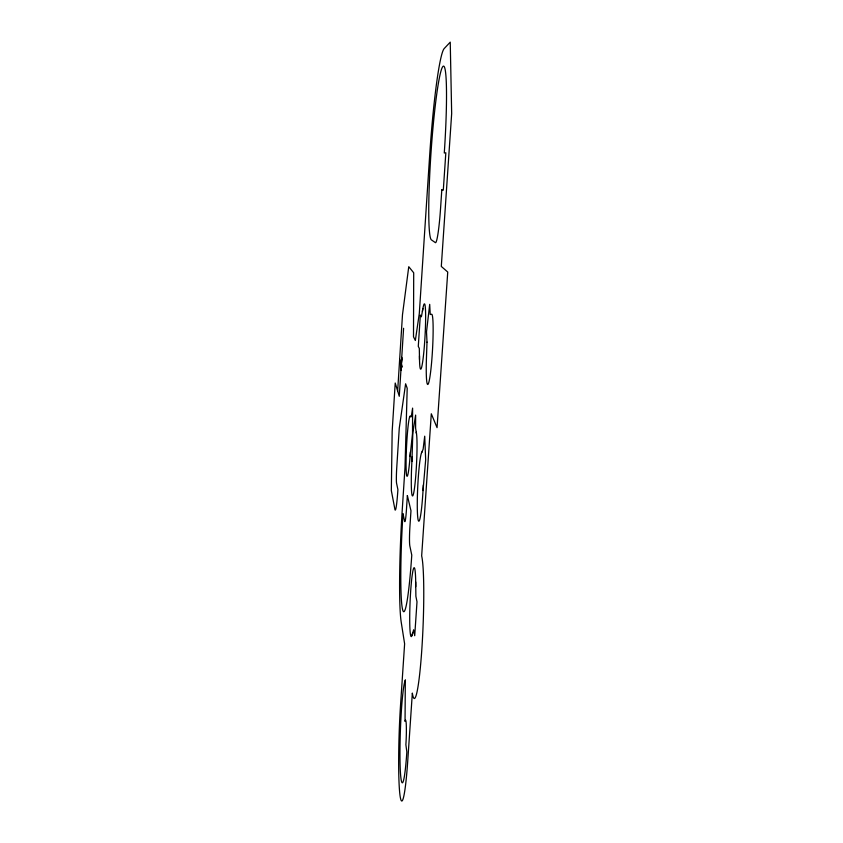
<?xml version="1.0" encoding="UTF-8"?>
<svg xmlns="http://www.w3.org/2000/svg" width="843" height="843" viewBox="0 0 843 843"><rect width="100%" height="100%" fill="white"/><g stroke="black" fill="none" stroke-linecap="round" stroke-linejoin="round"><path stroke-width="1.26" d="M411.921 461.458L412.828 432.786L415.631 415.083L415.61 428.223L416.463 433.502M423.028 490.542L425.673 459.762L424.714 436.179L423.123 449.245L421.605 452.617M397.654 390.994L402.49 314.681L408.76 266.683L413.702 272.795L413.502 336.768L415.346 340.477L419.308 313.427L429.688 155.123A104.669 7.977 -86.1 0 1 444.156 48.609L450.236 42.15L451.669 113.563L441.3 266.43L447.738 272.036L437.053 427.664L431.3 413.776L421.658 555.906A72.783 5.838 -87.7 0 1 421.806 649.647A72.783 5.838 -87.7 0 1 412.343 693.083L407.812 759.901A69.084 5.016 -88 0 1 399.972 795.118A69.084 5.016 -88 0 1 400.562 704.78L404.619 643.82L401.268 622.503A93.963 6.66 -87.3 0 1 402.237 510.026L405.009 467.401L407.201 388.275L405.62 383.797L399.276 428.16L396.768 467.307A13.456 0.832 -87.1 0 0 396.579 483.324L397.907 489.593A26.881 1.654 -87.1 0 1 394.914 509.362L391.331 490.542L392.164 431.353L395.219 383.017L399.266 396.294L403.597 328.285M410.056 456.59L412.512 433.565L412.606 408.107L411.268 416.811L410.246 416.2M422.891 308.549L421.395 316.789L420.341 315.092L418.286 346.378L419.308 348.433L419.519 359.645M412.132 635.021L413.639 629.774L414.714 635.717L417 601.839L415.894 596.307L415.694 581.986M399.656 359.371L402.448 367M412.596 633.009A34.447 2.634 -87.6 0 1 409.709 617.54A34.447 2.634 -87.6 0 1 412.817 571.406A34.447 2.634 -87.6 0 1 415.725 586.644M410.372 451.996A30.074 2.076 -87.1 0 1 406.726 475.694A30.074 2.076 -87.1 0 1 406.895 440.404A30.074 2.076 -87.1 0 1 410.541 416.748M423.312 485.031A34.647 2.74 -87.2 0 1 418.95 521.153A34.647 2.74 -87.2 0 1 417.685 488.013A34.647 2.74 -87.2 0 1 422.058 451.996M416.168 432.217A32.182 2.371 -87.1 0 1 416.179 470.078A32.182 2.371 -87.1 0 1 412.101 495.273A32.182 2.371 -87.1 0 1 412.206 456.643M422.417 311.446A32.687 2.445 -86.7 0 1 425.631 316.083A32.687 2.445 -86.7 0 1 422.585 362.364A32.687 2.445 -86.7 0 1 419.487 355.883M401.869 359.624L400.962 370.499L401.689 357.369L401.869 359.624M405.314 680.09L405.051 721.397A17.482 1.286 -88 0 1 406.305 725.496A17.482 1.286 -88 0 1 405.883 744.696L406.842 752.009A51.781 3.762 -88 0 1 400.056 762.936A51.781 3.762 -88 0 1 405.314 680.09M427.001 342.121L426.432 358.602A35.195 2.835 -86.8 0 0 428.255 383.934A35.195 2.835 -86.8 0 0 432.712 345.936A35.195 2.835 -86.8 0 0 431.637 314.228L430.215 314.481L429.698 304.344L426.516 331.879L427.001 342.121M407.369 495.558L406.4 510.373A15.111 1.043 -87.2 0 1 404.608 521.216L403.007 513.661A78.241 5.543 -87.3 0 0 402.469 609.025A78.241 5.543 -87.3 0 0 411.774 555.115L409.856 546.043A16.207 1.191 -87.3 0 1 409.951 526.253L410.973 510.784L407.369 495.558M441.806 189.865L440.573 208.168A35.691 2.835 -86.3 0 1 435.357 242.615L431.447 239.897A87.145 6.628 -86.1 0 1 431.184 150.149A87.145 6.628 -86.1 0 1 443.597 66.133A87.145 6.628 -86.1 0 1 444.282 153.004L445.831 152.783L443.302 190.139L441.806 189.865"/></g></svg>
